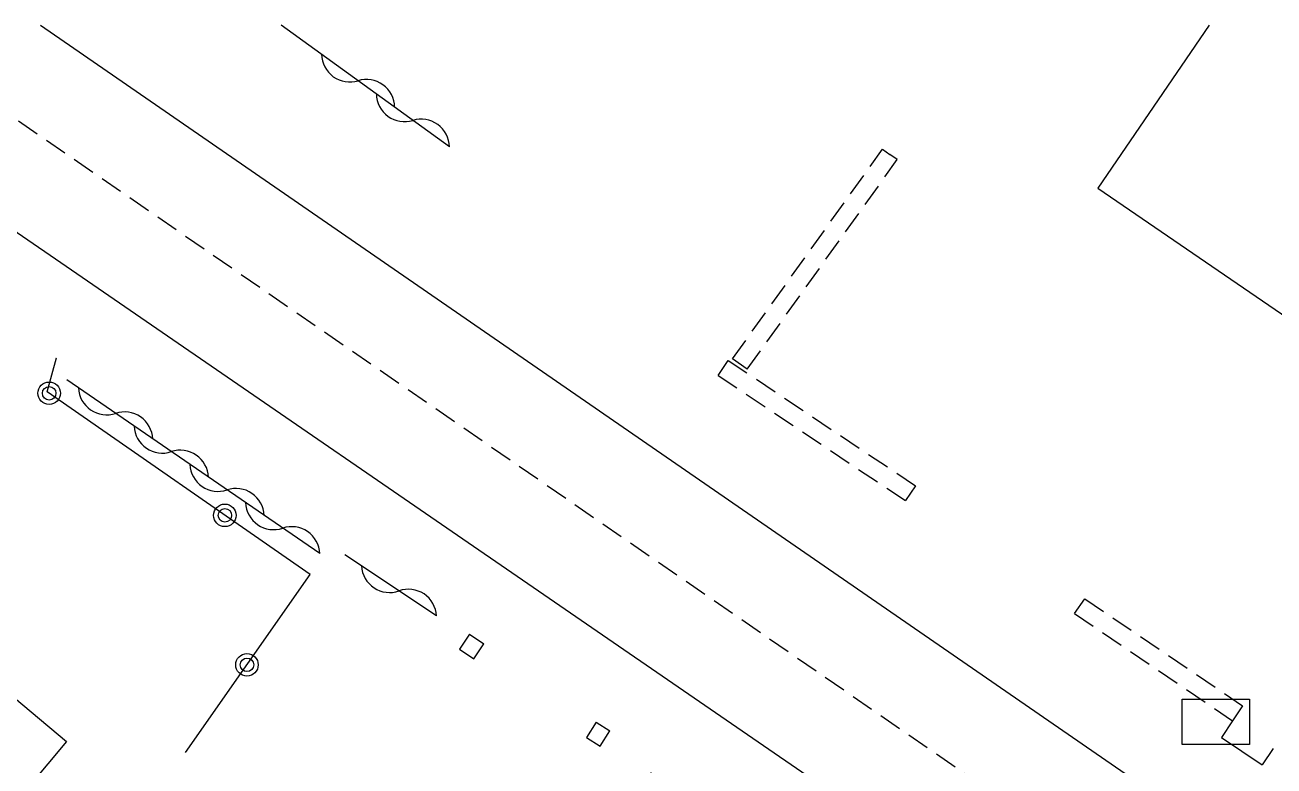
# Model space of a CAD drawing. Header units: millimetres. Extents: x 119599 to 140000, y 124063 to 129001.
# Drawn here: x 139909.65 to 139937.38, y 128983.56 to 129000 of the extents above; entities that cross this region are included whole.
import ezdxf

# ---------------------------------------------------------------- set-up
doc = ezdxf.new("R2010")
doc.units = ezdxf.units.MM
doc.linetypes.add('DASHED', pattern=[0.75, 0.5, -0.25])
doc.layers.get('0').update_dxf_attribs({"linetype": 'CONTINUOUS'})
for name, color, linetype in [('W0001', 6, 'DASHED'), ('W0008', 7, 'CONTINUOUS'), ('W0100', 7, 'CONTINUOUS'), ('W0105', 7, 'CONTINUOUS'), ('W0112', 1, 'DASHED'), ('W0310', 3, 'CONTINUOUS'), ('W0322', 7, 'CONTINUOUS'), ('W1471', 7, 'CONTINUOUS')]:
    doc.layers.add(name, color=color, linetype=linetype)

# ---------------------------------------------------------------- blocks, each defined once
blk = doc.blocks.new('T1471')
at = {"color": 0, "linetype": 'Continuous', "flags": 128}
blk.add_lwpolyline([(-0.75, -0.5), (-0.75, 0.5), (0.75, 0.5), (0.75, -0.5), (-0.75, -0.5)], dxfattribs=at)
blk = doc.blocks.new('t322o')
at = {"color": 0, "linetype": 'Continuous'}
for radius in [0.25, 0.15]:
    blk.add_circle((0, 0), radius, dxfattribs=at)
blk = doc.blocks.new('t310o')
at = {"color": 0, "linetype": 'Continuous'}
for centre, start, end in [((-0.5, 0.375), 216.8699, 323.1304), ((0.5, -0.375), 36.8699, 143.1303)]:
    blk.add_arc(centre, 0.625, start, end, dxfattribs=at)

msp = doc.modelspace()

# ---------------------------------------------------------------- linework, layer by layer
at = {"layer": 'W0001'}
msp.add_lwpolyline([(139906.423, 129000), (139934.4, 128980.723), (139962.71, 128961.292), (139981.03, 128948.72), (139998.172, 128936.93), (140000, 128935.643)], dxfattribs=at)
at = {"layer": 'W0008'}
for points in [[(139909.996, 129000), (139943.628, 128976.816), (139944.005, 128976.542), (139975.531, 128954.949), (139986.407, 128947.436), (139986.772, 128947.176), (139997.746, 128939.683), (140000, 128938.084)], [(140000, 128933.213), (139997.729, 128934.801), (139984.379, 128943.976), (139984.031, 128944.238), (139941.731, 128973.236), (139941.317, 128973.522), (139908.408, 128996.121)]]:
    msp.add_lwpolyline(points, dxfattribs=at)
at = {"layer": 'W0100'}
for points in [[(139935.941, 129000), (139933.469, 128996.382), (139940.926, 128991.286)], [(139902.4, 128990.962), (139910.577, 128984.106), (139907.365, 128980.274)]]:
    msp.add_lwpolyline(points, dxfattribs=at)
at = {"layer": 'W0105'}
for p, q in [((139936.461, 128984.564), (139936.215, 128984.196)), ((139936.215, 128984.196), (139937.122, 128983.589)), ((139937.366, 128983.953), (139937.122, 128983.589))]:
    msp.add_line(p, q, dxfattribs=at)
at = {"layer": 'W0112'}
for points in [[(139925.689, 128992.363), (139925.364, 128992.596), (139928.694, 128997.246), (139928.856, 128997.129), (139928.856, 128997.129), (139928.856, 128997.129), (139928.856, 128997.129), (139928.856, 128997.129), (139928.856, 128997.129), (139928.856, 128997.129), (139928.856, 128997.129), (139928.856, 128997.129), (139928.856, 128997.129), (139928.856, 128997.129), (139928.856, 128997.129), (139928.856, 128997.129), (139928.856, 128997.129), (139928.856, 128997.129), (139928.856, 128997.129), (139928.856, 128997.129), (139928.856, 128997.129), (139928.856, 128997.129), (139928.856, 128997.129), (139928.856, 128997.129), (139928.856, 128997.129), (139928.856, 128997.129), (139928.856, 128997.129), (139928.856, 128997.129), (139928.856, 128997.129), (139928.856, 128997.129), (139928.856, 128997.129), (139928.856, 128997.129), (139928.856, 128997.129), (139928.856, 128997.129), (139928.856, 128997.129), (139928.856, 128997.129), (139928.856, 128997.129), (139928.856, 128997.129), (139928.856, 128997.129), (139928.856, 128997.129), (139928.856, 128997.129), (139928.856, 128997.129), (139928.856, 128997.129), (139928.856, 128997.129), (139928.856, 128997.129), (139928.856, 128997.129), (139928.856, 128997.129), (139928.856, 128997.129), (139928.856, 128997.129), (139928.856, 128997.129), (139928.856, 128997.129), (139928.856, 128997.129), (139928.856, 128997.129), (139928.856, 128997.129), (139928.856, 128997.129), (139928.856, 128997.129), (139928.856, 128997.129), (139928.856, 128997.129), (139928.856, 128997.129), (139928.856, 128997.129), (139928.856, 128997.129), (139928.856, 128997.129), (139928.856, 128997.129), (139928.856, 128997.129), (139928.856, 128997.129), (139928.856, 128997.129), (139928.856, 128997.129), (139928.856, 128997.129), (139928.856, 128997.129), (139928.856, 128997.129), (139928.856, 128997.129), (139928.856, 128997.129), (139928.856, 128997.129), (139928.856, 128997.129), (139928.856, 128997.129), (139928.856, 128997.129), (139928.856, 128997.129), (139928.856, 128997.129), (139928.856, 128997.129), (139928.856, 128997.129), (139928.856, 128997.129), (139928.856, 128997.129), (139928.856, 128997.129), (139928.856, 128997.129), (139928.856, 128997.129), (139928.856, 128997.129), (139928.856, 128997.129), (139928.856, 128997.129), (139928.856, 128997.129), (139928.856, 128997.129), (139928.856, 128997.129), (139928.856, 128997.129), (139928.856, 128997.129), (139928.856, 128997.129), (139928.856, 128997.129), (139928.856, 128997.129), (139928.856, 128997.129), (139928.856, 128997.129), (139928.856, 128997.129), (139928.856, 128997.129), (139928.856, 128997.129), (139928.856, 128997.129), (139928.856, 128997.129), (139928.856, 128997.129), (139928.856, 128997.129), (139928.856, 128997.129), (139928.856, 128997.129), (139928.856, 128997.129), (139928.856, 128997.129), (139928.856, 128997.129), (139928.856, 128997.129), (139928.856, 128997.129), (139928.856, 128997.129), (139928.856, 128997.129), (139928.856, 128997.129), (139928.856, 128997.129), (139928.856, 128997.129), (139928.856, 128997.129), (139928.856, 128997.129), (139928.856, 128997.129)], [(139925.689, 128992.363), (139929.019, 128997.013), (139928.856, 128997.129), (139928.856, 128997.129), (139928.856, 128997.129), (139928.856, 128997.129), (139928.856, 128997.129), (139928.856, 128997.129), (139928.856, 128997.129), (139928.856, 128997.129), (139928.856, 128997.129), (139928.856, 128997.129), (139928.856, 128997.129), (139928.856, 128997.129), (139928.856, 128997.129), (139928.856, 128997.129), (139928.856, 128997.129), (139928.856, 128997.129), (139928.856, 128997.129), (139928.856, 128997.129), (139928.856, 128997.129), (139928.856, 128997.129), (139928.856, 128997.129), (139928.856, 128997.129), (139928.856, 128997.129), (139928.856, 128997.129), (139928.856, 128997.129), (139928.856, 128997.129), (139928.856, 128997.129), (139928.856, 128997.129), (139928.856, 128997.129), (139928.856, 128997.129), (139928.856, 128997.129), (139928.856, 128997.129), (139928.856, 128997.129), (139928.856, 128997.129), (139928.856, 128997.129), (139928.856, 128997.129), (139928.856, 128997.129), (139928.856, 128997.129), (139928.856, 128997.129), (139928.856, 128997.129), (139928.856, 128997.129), (139928.856, 128997.129), (139928.856, 128997.129), (139928.856, 128997.129), (139928.856, 128997.129), (139928.856, 128997.129), (139928.856, 128997.129), (139928.856, 128997.129), (139928.856, 128997.129), (139928.856, 128997.129), (139928.856, 128997.129), (139928.856, 128997.129), (139928.856, 128997.129), (139928.856, 128997.129), (139928.856, 128997.129), (139928.856, 128997.129), (139928.856, 128997.129), (139928.856, 128997.129), (139928.856, 128997.129), (139928.856, 128997.129), (139928.856, 128997.129), (139928.856, 128997.129), (139928.856, 128997.129), (139928.856, 128997.129), (139928.856, 128997.129), (139928.856, 128997.129), (139928.856, 128997.129), (139928.856, 128997.129), (139928.856, 128997.129), (139928.856, 128997.129), (139928.856, 128997.129), (139928.856, 128997.129), (139928.856, 128997.129), (139928.856, 128997.129), (139928.856, 128997.129), (139928.856, 128997.129), (139928.856, 128997.129), (139928.856, 128997.129), (139928.856, 128997.129), (139928.856, 128997.129), (139928.856, 128997.129), (139928.856, 128997.129), (139928.856, 128997.129), (139928.856, 128997.129), (139928.856, 128997.129), (139928.856, 128997.129), (139928.856, 128997.129), (139928.856, 128997.129), (139928.856, 128997.129), (139928.856, 128997.129), (139928.856, 128997.129), (139928.856, 128997.129), (139928.856, 128997.129), (139928.856, 128997.129), (139928.856, 128997.129), (139928.856, 128997.129), (139928.856, 128997.129), (139928.856, 128997.129), (139928.856, 128997.129), (139928.856, 128997.129), (139928.856, 128997.129), (139928.856, 128997.129), (139928.856, 128997.129), (139928.856, 128997.129), (139928.856, 128997.129), (139928.856, 128997.129), (139928.856, 128997.129), (139928.856, 128997.129), (139928.856, 128997.129), (139928.856, 128997.129), (139928.856, 128997.129), (139928.856, 128997.129), (139928.856, 128997.129), (139928.856, 128997.129), (139928.856, 128997.129), (139928.856, 128997.129), (139928.856, 128997.129), (139928.856, 128997.129)], [(139925.044, 128992.226), (139925.267, 128992.559), (139929.421, 128989.78), (139929.199, 128989.448), (139929.199, 128989.448), (139929.199, 128989.448), (139929.199, 128989.448), (139929.199, 128989.448), (139929.199, 128989.448), (139929.199, 128989.448), (139929.199, 128989.448), (139929.199, 128989.448), (139929.199, 128989.448), (139929.199, 128989.448), (139929.199, 128989.448), (139929.199, 128989.448), (139929.199, 128989.448), (139929.199, 128989.448), (139929.199, 128989.448), (139929.199, 128989.448), (139929.199, 128989.448), (139929.199, 128989.448), (139929.199, 128989.448), (139929.199, 128989.448), (139929.199, 128989.448), (139929.199, 128989.448), (139929.199, 128989.448), (139929.199, 128989.448), (139929.199, 128989.448), (139929.199, 128989.448), (139929.199, 128989.448), (139929.199, 128989.448), (139929.199, 128989.448), (139929.199, 128989.448), (139929.199, 128989.448), (139929.199, 128989.448), (139929.199, 128989.448), (139929.199, 128989.448), (139929.199, 128989.448), (139929.199, 128989.448), (139929.199, 128989.448), (139929.199, 128989.448), (139929.199, 128989.448), (139929.199, 128989.448), (139929.199, 128989.448), (139929.199, 128989.448), (139929.199, 128989.448), (139929.199, 128989.448), (139929.199, 128989.448), (139929.199, 128989.448), (139929.199, 128989.448), (139929.199, 128989.448), (139929.199, 128989.448), (139929.199, 128989.448), (139929.199, 128989.448), (139929.199, 128989.448), (139929.199, 128989.448), (139929.199, 128989.448), (139929.199, 128989.448), (139929.199, 128989.448), (139929.199, 128989.448), (139929.199, 128989.448), (139929.199, 128989.448), (139929.199, 128989.448), (139929.199, 128989.448), (139929.199, 128989.448), (139929.199, 128989.448), (139929.199, 128989.448), (139929.199, 128989.448), (139929.199, 128989.448), (139929.199, 128989.448), (139929.199, 128989.448), (139929.199, 128989.448), (139929.199, 128989.448), (139929.199, 128989.448), (139929.199, 128989.448), (139929.199, 128989.448), (139929.199, 128989.448), (139929.199, 128989.448), (139929.199, 128989.448), (139929.199, 128989.448), (139929.199, 128989.448), (139929.199, 128989.448), (139929.199, 128989.448), (139929.199, 128989.448), (139929.199, 128989.448), (139929.199, 128989.448), (139929.199, 128989.448), (139929.199, 128989.448), (139929.199, 128989.448), (139929.199, 128989.448), (139929.199, 128989.448), (139929.199, 128989.448), (139929.199, 128989.448), (139929.199, 128989.448), (139929.199, 128989.448), (139929.199, 128989.448), (139929.199, 128989.448), (139929.199, 128989.448), (139929.199, 128989.448), (139929.199, 128989.448), (139929.199, 128989.448), (139929.199, 128989.448), (139929.199, 128989.448), (139929.199, 128989.448), (139929.199, 128989.448), (139929.199, 128989.448), (139929.199, 128989.448), (139929.199, 128989.448), (139929.199, 128989.448), (139929.199, 128989.448), (139929.199, 128989.448), (139929.199, 128989.448), (139929.199, 128989.448), (139929.199, 128989.448), (139929.199, 128989.448), (139929.199, 128989.448), (139929.199, 128989.448), (139929.199, 128989.448), (139929.199, 128989.448)], [(139925.044, 128992.226), (139929.199, 128989.448), (139929.199, 128989.448), (139929.199, 128989.448), (139929.199, 128989.448), (139929.199, 128989.448), (139929.199, 128989.448), (139929.199, 128989.448), (139929.199, 128989.448), (139929.199, 128989.448), (139929.199, 128989.448), (139929.199, 128989.448), (139929.199, 128989.448), (139929.199, 128989.448), (139929.199, 128989.448), (139929.199, 128989.448), (139929.199, 128989.448), (139929.199, 128989.448), (139929.199, 128989.448), (139929.199, 128989.448), (139929.199, 128989.448), (139929.199, 128989.448), (139929.199, 128989.448), (139929.199, 128989.448), (139929.199, 128989.448), (139929.199, 128989.448), (139929.199, 128989.448), (139929.199, 128989.448), (139929.199, 128989.448), (139929.199, 128989.448), (139929.199, 128989.448), (139929.199, 128989.448), (139929.199, 128989.448), (139929.199, 128989.448), (139929.199, 128989.448), (139929.199, 128989.448), (139929.199, 128989.448), (139929.199, 128989.448), (139929.199, 128989.448), (139929.199, 128989.448), (139929.199, 128989.448), (139929.199, 128989.448), (139929.199, 128989.448), (139929.199, 128989.448), (139929.199, 128989.448), (139929.199, 128989.448), (139929.199, 128989.448), (139929.199, 128989.448), (139929.199, 128989.448), (139929.199, 128989.448), (139929.199, 128989.448), (139929.199, 128989.448), (139929.199, 128989.448), (139929.199, 128989.448), (139929.199, 128989.448), (139929.199, 128989.448), (139929.199, 128989.448), (139929.199, 128989.448), (139929.199, 128989.448), (139929.199, 128989.448), (139929.199, 128989.448), (139929.199, 128989.448), (139929.199, 128989.448), (139929.199, 128989.448), (139929.199, 128989.448), (139929.199, 128989.448), (139929.199, 128989.448), (139929.199, 128989.448), (139929.199, 128989.448), (139929.199, 128989.448), (139929.199, 128989.448), (139929.199, 128989.448), (139929.199, 128989.448), (139929.199, 128989.448), (139929.199, 128989.448), (139929.199, 128989.448), (139929.199, 128989.448), (139929.199, 128989.448), (139929.199, 128989.448), (139929.199, 128989.448), (139929.199, 128989.448), (139929.199, 128989.448), (139929.199, 128989.448), (139929.199, 128989.448), (139929.199, 128989.448), (139929.199, 128989.448), (139929.199, 128989.448), (139929.199, 128989.448), (139929.199, 128989.448), (139929.199, 128989.448), (139929.199, 128989.448), (139929.199, 128989.448), (139929.199, 128989.448), (139929.199, 128989.448), (139929.199, 128989.448), (139929.199, 128989.448), (139929.199, 128989.448), (139929.199, 128989.448), (139929.199, 128989.448), (139929.199, 128989.448), (139929.199, 128989.448), (139929.199, 128989.448), (139929.199, 128989.448), (139929.199, 128989.448), (139929.199, 128989.448), (139929.199, 128989.448), (139929.199, 128989.448), (139929.199, 128989.448), (139929.199, 128989.448), (139929.199, 128989.448), (139929.199, 128989.448), (139929.199, 128989.448), (139929.199, 128989.448), (139929.199, 128989.448), (139929.199, 128989.448), (139929.199, 128989.448), (139929.199, 128989.448), (139929.199, 128989.448), (139929.199, 128989.448), (139929.199, 128989.448)], [(139932.957, 128986.942), (139933.181, 128987.273), (139936.683, 128984.897), (139936.459, 128984.566), (139936.459, 128984.566), (139936.459, 128984.566), (139936.459, 128984.566), (139936.459, 128984.566), (139936.459, 128984.566), (139936.459, 128984.566), (139936.459, 128984.566), (139936.459, 128984.566), (139936.459, 128984.566), (139936.459, 128984.566), (139936.459, 128984.566), (139936.459, 128984.566), (139936.459, 128984.566), (139936.459, 128984.566), (139936.459, 128984.566), (139936.459, 128984.566), (139936.459, 128984.566), (139936.459, 128984.566), (139936.459, 128984.566), (139936.459, 128984.566), (139936.459, 128984.566), (139936.459, 128984.566), (139936.459, 128984.566), (139936.459, 128984.566), (139936.459, 128984.566), (139936.459, 128984.566), (139936.459, 128984.566), (139936.459, 128984.566), (139936.459, 128984.566), (139936.459, 128984.566), (139936.459, 128984.566), (139936.459, 128984.566), (139936.459, 128984.566), (139936.459, 128984.566), (139936.459, 128984.566), (139936.459, 128984.566), (139936.459, 128984.566), (139936.459, 128984.566), (139936.459, 128984.566), (139936.459, 128984.566), (139936.459, 128984.566), (139936.459, 128984.566), (139936.459, 128984.566), (139936.459, 128984.566), (139936.459, 128984.566), (139936.459, 128984.566), (139936.459, 128984.566), (139936.459, 128984.566), (139936.459, 128984.566), (139936.459, 128984.566), (139936.459, 128984.566), (139936.459, 128984.566), (139936.459, 128984.566), (139936.459, 128984.566), (139936.459, 128984.566), (139936.459, 128984.566), (139936.459, 128984.566), (139936.459, 128984.566), (139936.459, 128984.566), (139936.459, 128984.566), (139936.459, 128984.566), (139936.459, 128984.566), (139936.459, 128984.566), (139936.459, 128984.566), (139936.459, 128984.566), (139936.459, 128984.566), (139936.459, 128984.566), (139936.459, 128984.566), (139936.459, 128984.566), (139936.459, 128984.566), (139936.459, 128984.566), (139936.459, 128984.566), (139936.459, 128984.566), (139936.459, 128984.566), (139936.459, 128984.566), (139936.459, 128984.566), (139936.459, 128984.566), (139936.459, 128984.566), (139936.459, 128984.566), (139936.459, 128984.566), (139936.459, 128984.566), (139936.459, 128984.566), (139936.459, 128984.566), (139936.459, 128984.566), (139936.459, 128984.566), (139936.459, 128984.566), (139936.459, 128984.566), (139936.459, 128984.566), (139936.459, 128984.566), (139936.459, 128984.566), (139936.459, 128984.566), (139936.459, 128984.566), (139936.459, 128984.566), (139936.459, 128984.566), (139936.459, 128984.566), (139936.459, 128984.566), (139936.459, 128984.566), (139936.459, 128984.566), (139936.459, 128984.566), (139936.459, 128984.566), (139936.459, 128984.566), (139936.459, 128984.566), (139936.459, 128984.566), (139936.459, 128984.566), (139936.459, 128984.566), (139936.459, 128984.566), (139936.459, 128984.566), (139936.459, 128984.566), (139936.459, 128984.566), (139936.459, 128984.566), (139936.459, 128984.566), (139936.459, 128984.566), (139936.459, 128984.566), (139936.459, 128984.566), (139936.459, 128984.566), (139936.459, 128984.566)], [(139932.957, 128986.942), (139936.459, 128984.566), (139936.459, 128984.566), (139936.459, 128984.566), (139936.459, 128984.566), (139936.459, 128984.566), (139936.459, 128984.566), (139936.459, 128984.566), (139936.459, 128984.566), (139936.459, 128984.566), (139936.459, 128984.566), (139936.459, 128984.566), (139936.459, 128984.566), (139936.459, 128984.566), (139936.459, 128984.566), (139936.459, 128984.566), (139936.459, 128984.566), (139936.459, 128984.566), (139936.459, 128984.566), (139936.459, 128984.566), (139936.459, 128984.566), (139936.459, 128984.566), (139936.459, 128984.566), (139936.459, 128984.566), (139936.459, 128984.566), (139936.459, 128984.566), (139936.459, 128984.566), (139936.459, 128984.566), (139936.459, 128984.566), (139936.459, 128984.566), (139936.459, 128984.566), (139936.459, 128984.566), (139936.459, 128984.566), (139936.459, 128984.566), (139936.459, 128984.566), (139936.459, 128984.566), (139936.459, 128984.566), (139936.459, 128984.566), (139936.459, 128984.566), (139936.459, 128984.566), (139936.459, 128984.566), (139936.459, 128984.566), (139936.459, 128984.566), (139936.459, 128984.566), (139936.459, 128984.566), (139936.459, 128984.566), (139936.459, 128984.566), (139936.459, 128984.566), (139936.459, 128984.566), (139936.459, 128984.566), (139936.459, 128984.566), (139936.459, 128984.566), (139936.459, 128984.566), (139936.459, 128984.566), (139936.459, 128984.566), (139936.459, 128984.566), (139936.459, 128984.566), (139936.459, 128984.566), (139936.459, 128984.566), (139936.459, 128984.566), (139936.459, 128984.566), (139936.459, 128984.566), (139936.459, 128984.566), (139936.459, 128984.566), (139936.459, 128984.566), (139936.459, 128984.566), (139936.459, 128984.566), (139936.459, 128984.566), (139936.459, 128984.566), (139936.459, 128984.566), (139936.459, 128984.566), (139936.459, 128984.566), (139936.459, 128984.566), (139936.459, 128984.566), (139936.459, 128984.566), (139936.459, 128984.566), (139936.459, 128984.566), (139936.459, 128984.566), (139936.459, 128984.566), (139936.459, 128984.566), (139936.459, 128984.566), (139936.459, 128984.566), (139936.459, 128984.566), (139936.459, 128984.566), (139936.459, 128984.566), (139936.459, 128984.566), (139936.459, 128984.566), (139936.459, 128984.566), (139936.459, 128984.566), (139936.459, 128984.566), (139936.459, 128984.566), (139936.459, 128984.566), (139936.459, 128984.566), (139936.459, 128984.566), (139936.459, 128984.566), (139936.459, 128984.566), (139936.459, 128984.566), (139936.459, 128984.566), (139936.459, 128984.566), (139936.459, 128984.566), (139936.459, 128984.566), (139936.459, 128984.566), (139936.459, 128984.566), (139936.459, 128984.566), (139936.459, 128984.566), (139936.459, 128984.566), (139936.459, 128984.566), (139936.459, 128984.566), (139936.459, 128984.566), (139936.459, 128984.566), (139936.459, 128984.566), (139936.459, 128984.566), (139936.459, 128984.566), (139936.459, 128984.566), (139936.459, 128984.566), (139936.459, 128984.566), (139936.459, 128984.566), (139936.459, 128984.566), (139936.459, 128984.566), (139936.459, 128984.566)], [(139919.52, 128986.484), (139919.3, 128986.15), (139919.618, 128985.94), (139919.839, 128986.274), (139919.839, 128986.274), (139919.839, 128986.274), (139919.839, 128986.274), (139919.839, 128986.274), (139919.839, 128986.274), (139919.839, 128986.274), (139919.839, 128986.274), (139919.839, 128986.274), (139919.839, 128986.274), (139919.839, 128986.274), (139919.839, 128986.274), (139919.839, 128986.274), (139919.839, 128986.274), (139919.839, 128986.274), (139919.839, 128986.274), (139919.839, 128986.274), (139919.839, 128986.274), (139919.839, 128986.274), (139919.839, 128986.274), (139919.839, 128986.274), (139919.839, 128986.274), (139919.839, 128986.274), (139919.839, 128986.274), (139919.839, 128986.274), (139919.839, 128986.274), (139919.839, 128986.274), (139919.839, 128986.274), (139919.839, 128986.274), (139919.839, 128986.274), (139919.839, 128986.274), (139919.839, 128986.274), (139919.839, 128986.274), (139919.839, 128986.274), (139919.839, 128986.274), (139919.839, 128986.274), (139919.839, 128986.274), (139919.839, 128986.274), (139919.839, 128986.274), (139919.839, 128986.274), (139919.839, 128986.274), (139919.839, 128986.274), (139919.839, 128986.274), (139919.839, 128986.274), (139919.839, 128986.274), (139919.839, 128986.274), (139919.839, 128986.274), (139919.839, 128986.274), (139919.839, 128986.274), (139919.839, 128986.274), (139919.839, 128986.274), (139919.839, 128986.274), (139919.839, 128986.274), (139919.839, 128986.274), (139919.839, 128986.274), (139919.839, 128986.274), (139919.839, 128986.274), (139919.839, 128986.274), (139919.839, 128986.274), (139919.839, 128986.274), (139919.839, 128986.274), (139919.839, 128986.274), (139919.839, 128986.274), (139919.839, 128986.274), (139919.839, 128986.274), (139919.839, 128986.274), (139919.839, 128986.274), (139919.839, 128986.274), (139919.839, 128986.274), (139919.839, 128986.274), (139919.839, 128986.274), (139919.839, 128986.274), (139919.839, 128986.274), (139919.839, 128986.274), (139919.839, 128986.274), (139919.839, 128986.274), (139919.839, 128986.274), (139919.839, 128986.274), (139919.839, 128986.274), (139919.839, 128986.274), (139919.839, 128986.274), (139919.839, 128986.274), (139919.839, 128986.274), (139919.839, 128986.274), (139919.839, 128986.274), (139919.839, 128986.274), (139919.839, 128986.274), (139919.839, 128986.274), (139919.839, 128986.274), (139919.839, 128986.274), (139919.839, 128986.274), (139919.839, 128986.274), (139919.839, 128986.274), (139919.839, 128986.274), (139919.839, 128986.274), (139919.839, 128986.274), (139919.839, 128986.274), (139919.839, 128986.274), (139919.839, 128986.274), (139919.839, 128986.274), (139919.839, 128986.274), (139919.839, 128986.274), (139919.839, 128986.274), (139919.839, 128986.274), (139919.839, 128986.274), (139919.839, 128986.274), (139919.839, 128986.274), (139919.839, 128986.274), (139919.839, 128986.274), (139919.839, 128986.274), (139919.839, 128986.274), (139919.839, 128986.274), (139919.839, 128986.274), (139919.839, 128986.274), (139919.839, 128986.274), (139919.839, 128986.274), (139919.839, 128986.274)], [(139919.52, 128986.484), (139919.839, 128986.274), (139919.839, 128986.274), (139919.839, 128986.274), (139919.839, 128986.274), (139919.839, 128986.274), (139919.839, 128986.274), (139919.839, 128986.274), (139919.839, 128986.274), (139919.839, 128986.274), (139919.839, 128986.274), (139919.839, 128986.274), (139919.839, 128986.274), (139919.839, 128986.274), (139919.839, 128986.274), (139919.839, 128986.274), (139919.839, 128986.274), (139919.839, 128986.274), (139919.839, 128986.274), (139919.839, 128986.274), (139919.839, 128986.274), (139919.839, 128986.274), (139919.839, 128986.274), (139919.839, 128986.274), (139919.839, 128986.274), (139919.839, 128986.274), (139919.839, 128986.274), (139919.839, 128986.274), (139919.839, 128986.274), (139919.839, 128986.274), (139919.839, 128986.274), (139919.839, 128986.274), (139919.839, 128986.274), (139919.839, 128986.274), (139919.839, 128986.274), (139919.839, 128986.274), (139919.839, 128986.274), (139919.839, 128986.274), (139919.839, 128986.274), (139919.839, 128986.274), (139919.839, 128986.274), (139919.839, 128986.274), (139919.839, 128986.274), (139919.839, 128986.274), (139919.839, 128986.274), (139919.839, 128986.274), (139919.839, 128986.274), (139919.839, 128986.274), (139919.839, 128986.274), (139919.839, 128986.274), (139919.839, 128986.274), (139919.839, 128986.274), (139919.839, 128986.274), (139919.839, 128986.274), (139919.839, 128986.274), (139919.839, 128986.274), (139919.839, 128986.274), (139919.839, 128986.274), (139919.839, 128986.274), (139919.839, 128986.274), (139919.839, 128986.274), (139919.839, 128986.274), (139919.839, 128986.274), (139919.839, 128986.274), (139919.839, 128986.274), (139919.839, 128986.274), (139919.839, 128986.274), (139919.839, 128986.274), (139919.839, 128986.274), (139919.839, 128986.274), (139919.839, 128986.274), (139919.839, 128986.274), (139919.839, 128986.274), (139919.839, 128986.274), (139919.839, 128986.274), (139919.839, 128986.274), (139919.839, 128986.274), (139919.839, 128986.274), (139919.839, 128986.274), (139919.839, 128986.274), (139919.839, 128986.274), (139919.839, 128986.274), (139919.839, 128986.274), (139919.839, 128986.274), (139919.839, 128986.274), (139919.839, 128986.274), (139919.839, 128986.274), (139919.839, 128986.274), (139919.839, 128986.274), (139919.839, 128986.274), (139919.839, 128986.274), (139919.839, 128986.274), (139919.839, 128986.274), (139919.839, 128986.274), (139919.839, 128986.274), (139919.839, 128986.274), (139919.839, 128986.274), (139919.839, 128986.274), (139919.839, 128986.274), (139919.839, 128986.274), (139919.839, 128986.274), (139919.839, 128986.274), (139919.839, 128986.274), (139919.839, 128986.274), (139919.839, 128986.274), (139919.839, 128986.274), (139919.839, 128986.274), (139919.839, 128986.274), (139919.839, 128986.274), (139919.839, 128986.274), (139919.839, 128986.274), (139919.839, 128986.274), (139919.839, 128986.274), (139919.839, 128986.274), (139919.839, 128986.274), (139919.839, 128986.274), (139919.839, 128986.274), (139919.839, 128986.274), (139919.839, 128986.274), (139919.839, 128986.274)], [(139922.333, 128984.532), (139922.118, 128984.195), (139922.421, 128984.001), (139922.637, 128984.338), (139922.637, 128984.338), (139922.637, 128984.338), (139922.637, 128984.338), (139922.637, 128984.338), (139922.637, 128984.338), (139922.637, 128984.338), (139922.637, 128984.338), (139922.637, 128984.338), (139922.637, 128984.338), (139922.637, 128984.338), (139922.637, 128984.338), (139922.637, 128984.338), (139922.637, 128984.338), (139922.637, 128984.338), (139922.637, 128984.338), (139922.637, 128984.338), (139922.637, 128984.338), (139922.637, 128984.338), (139922.637, 128984.338), (139922.637, 128984.338), (139922.637, 128984.338), (139922.637, 128984.338), (139922.637, 128984.338), (139922.637, 128984.338), (139922.637, 128984.338), (139922.637, 128984.338), (139922.637, 128984.338), (139922.637, 128984.338), (139922.637, 128984.338), (139922.637, 128984.338), (139922.637, 128984.338), (139922.637, 128984.338), (139922.637, 128984.338), (139922.637, 128984.338), (139922.637, 128984.338), (139922.637, 128984.338), (139922.637, 128984.338), (139922.637, 128984.338), (139922.637, 128984.338), (139922.637, 128984.338), (139922.637, 128984.338), (139922.637, 128984.338), (139922.637, 128984.338), (139922.637, 128984.338), (139922.637, 128984.338), (139922.637, 128984.338), (139922.637, 128984.338), (139922.637, 128984.338), (139922.637, 128984.338), (139922.637, 128984.338), (139922.637, 128984.338), (139922.637, 128984.338), (139922.637, 128984.338), (139922.637, 128984.338), (139922.637, 128984.338), (139922.637, 128984.338), (139922.637, 128984.338), (139922.637, 128984.338), (139922.637, 128984.338), (139922.637, 128984.338), (139922.637, 128984.338), (139922.637, 128984.338), (139922.637, 128984.338), (139922.637, 128984.338), (139922.637, 128984.338), (139922.637, 128984.338), (139922.637, 128984.338), (139922.637, 128984.338), (139922.637, 128984.338), (139922.637, 128984.338), (139922.637, 128984.338), (139922.637, 128984.338), (139922.637, 128984.338), (139922.637, 128984.338), (139922.637, 128984.338), (139922.637, 128984.338), (139922.637, 128984.338), (139922.637, 128984.338), (139922.637, 128984.338), (139922.637, 128984.338), (139922.637, 128984.338), (139922.637, 128984.338), (139922.637, 128984.338), (139922.637, 128984.338), (139922.637, 128984.338), (139922.637, 128984.338), (139922.637, 128984.338), (139922.637, 128984.338), (139922.637, 128984.338), (139922.637, 128984.338), (139922.637, 128984.338), (139922.637, 128984.338), (139922.637, 128984.338), (139922.637, 128984.338), (139922.637, 128984.338), (139922.637, 128984.338), (139922.637, 128984.338), (139922.637, 128984.338), (139922.637, 128984.338), (139922.637, 128984.338), (139922.637, 128984.338), (139922.637, 128984.338), (139922.637, 128984.338), (139922.637, 128984.338), (139922.637, 128984.338), (139922.637, 128984.338), (139922.637, 128984.338), (139922.637, 128984.338), (139922.637, 128984.338), (139922.637, 128984.338), (139922.637, 128984.338), (139922.637, 128984.338), (139922.637, 128984.338), (139922.637, 128984.338), (139922.637, 128984.338), (139922.637, 128984.338)], [(139922.333, 128984.532), (139922.637, 128984.338), (139922.637, 128984.338), (139922.637, 128984.338), (139922.637, 128984.338), (139922.637, 128984.338), (139922.637, 128984.338), (139922.637, 128984.338), (139922.637, 128984.338), (139922.637, 128984.338), (139922.637, 128984.338), (139922.637, 128984.338), (139922.637, 128984.338), (139922.637, 128984.338), (139922.637, 128984.338), (139922.637, 128984.338), (139922.637, 128984.338), (139922.637, 128984.338), (139922.637, 128984.338), (139922.637, 128984.338), (139922.637, 128984.338), (139922.637, 128984.338), (139922.637, 128984.338), (139922.637, 128984.338), (139922.637, 128984.338), (139922.637, 128984.338), (139922.637, 128984.338), (139922.637, 128984.338), (139922.637, 128984.338), (139922.637, 128984.338), (139922.637, 128984.338), (139922.637, 128984.338), (139922.637, 128984.338), (139922.637, 128984.338), (139922.637, 128984.338), (139922.637, 128984.338), (139922.637, 128984.338), (139922.637, 128984.338), (139922.637, 128984.338), (139922.637, 128984.338), (139922.637, 128984.338), (139922.637, 128984.338), (139922.637, 128984.338), (139922.637, 128984.338), (139922.637, 128984.338), (139922.637, 128984.338), (139922.637, 128984.338), (139922.637, 128984.338), (139922.637, 128984.338), (139922.637, 128984.338), (139922.637, 128984.338), (139922.637, 128984.338), (139922.637, 128984.338), (139922.637, 128984.338), (139922.637, 128984.338), (139922.637, 128984.338), (139922.637, 128984.338), (139922.637, 128984.338), (139922.637, 128984.338), (139922.637, 128984.338), (139922.637, 128984.338), (139922.637, 128984.338), (139922.637, 128984.338), (139922.637, 128984.338), (139922.637, 128984.338), (139922.637, 128984.338), (139922.637, 128984.338), (139922.637, 128984.338), (139922.637, 128984.338), (139922.637, 128984.338), (139922.637, 128984.338), (139922.637, 128984.338), (139922.637, 128984.338), (139922.637, 128984.338), (139922.637, 128984.338), (139922.637, 128984.338), (139922.637, 128984.338), (139922.637, 128984.338), (139922.637, 128984.338), (139922.637, 128984.338), (139922.637, 128984.338), (139922.637, 128984.338), (139922.637, 128984.338), (139922.637, 128984.338), (139922.637, 128984.338), (139922.637, 128984.338), (139922.637, 128984.338), (139922.637, 128984.338), (139922.637, 128984.338), (139922.637, 128984.338), (139922.637, 128984.338), (139922.637, 128984.338), (139922.637, 128984.338), (139922.637, 128984.338), (139922.637, 128984.338), (139922.637, 128984.338), (139922.637, 128984.338), (139922.637, 128984.338), (139922.637, 128984.338), (139922.637, 128984.338), (139922.637, 128984.338), (139922.637, 128984.338), (139922.637, 128984.338), (139922.637, 128984.338), (139922.637, 128984.338), (139922.637, 128984.338), (139922.637, 128984.338), (139922.637, 128984.338), (139922.637, 128984.338), (139922.637, 128984.338), (139922.637, 128984.338), (139922.637, 128984.338), (139922.637, 128984.338), (139922.637, 128984.338), (139922.637, 128984.338), (139922.637, 128984.338), (139922.637, 128984.338), (139922.637, 128984.338), (139922.637, 128984.338), (139922.637, 128984.338)]]:
    msp.add_lwpolyline(points, dxfattribs=at)
at = {"layer": 'W0310'}
for points in [[(139919.074, 128997.297), (139919.074, 128997.297), (139919.074, 128997.297), (139919.074, 128997.297), (139919.074, 128997.297), (139919.074, 128997.297), (139919.074, 128997.297), (139919.074, 128997.297), (139919.074, 128997.297), (139919.074, 128997.297), (139919.074, 128997.297), (139919.074, 128997.297), (139915.34, 129000)], [(139919.074, 128997.297), (139919.074, 128997.297), (139919.074, 128997.297), (139919.074, 128997.297), (139919.074, 128997.297), (139919.074, 128997.297), (139919.074, 128997.297), (139919.074, 128997.297), (139919.074, 128997.297), (139919.074, 128997.297), (139919.074, 128997.297), (139919.074, 128997.297), (139919.074, 128997.297), (139919.074, 128997.297), (139919.074, 128997.297), (139919.074, 128997.297), (139919.074, 128997.297), (139919.074, 128997.297), (139919.074, 128997.297), (139919.074, 128997.297), (139919.074, 128997.297), (139919.074, 128997.297), (139919.074, 128997.297), (139919.074, 128997.297), (139919.074, 128997.297), (139919.074, 128997.297), (139919.074, 128997.297), (139919.074, 128997.297), (139919.074, 128997.297), (139919.074, 128997.297), (139919.074, 128997.297), (139919.074, 128997.297), (139919.074, 128997.297), (139919.074, 128997.297), (139919.074, 128997.297), (139919.074, 128997.297), (139919.074, 128997.297), (139919.074, 128997.297), (139919.074, 128997.297), (139919.074, 128997.297), (139919.074, 128997.297), (139919.074, 128997.297), (139919.074, 128997.297), (139919.074, 128997.297), (139919.074, 128997.297), (139919.074, 128997.297), (139919.074, 128997.297), (139919.074, 128997.297), (139919.074, 128997.297), (139919.074, 128997.297), (139919.074, 128997.297), (139919.074, 128997.297), (139919.074, 128997.297), (139919.074, 128997.297), (139919.074, 128997.297), (139919.074, 128997.297), (139919.074, 128997.297), (139919.074, 128997.297), (139919.074, 128997.297), (139919.074, 128997.297), (139919.074, 128997.297), (139919.074, 128997.297), (139919.074, 128997.297), (139919.074, 128997.297), (139919.074, 128997.297), (139919.074, 128997.297), (139919.074, 128997.297), (139919.074, 128997.297), (139919.074, 128997.297), (139919.074, 128997.297), (139919.074, 128997.297), (139919.074, 128997.297), (139919.074, 128997.297), (139919.074, 128997.297), (139919.074, 128997.297), (139919.074, 128997.297), (139919.074, 128997.297), (139919.074, 128997.297), (139919.074, 128997.297), (139919.074, 128997.297), (139919.074, 128997.297), (139919.074, 128997.297), (139919.074, 128997.297), (139919.074, 128997.297), (139919.074, 128997.297), (139919.074, 128997.297), (139919.074, 128997.297), (139919.074, 128997.297), (139919.074, 128997.297), (139919.074, 128997.297), (139919.074, 128997.297), (139919.074, 128997.297), (139919.074, 128997.297), (139919.074, 128997.297), (139919.074, 128997.297), (139919.074, 128997.297), (139919.074, 128997.297), (139919.074, 128997.297), (139919.074, 128997.297), (139919.074, 128997.297), (139919.074, 128997.297)], [(139916.199, 128988.272), (139916.199, 128988.272), (139916.199, 128988.272), (139916.199, 128988.272), (139916.199, 128988.272), (139916.199, 128988.272), (139916.199, 128988.272), (139916.199, 128988.272), (139916.199, 128988.272), (139916.199, 128988.272), (139916.199, 128988.272), (139916.199, 128988.272), (139916.199, 128988.272), (139916.199, 128988.272), (139916.199, 128988.272), (139916.199, 128988.272), (139916.199, 128988.272), (139916.199, 128988.272), (139916.199, 128988.272), (139910.581, 128992.127)], [(139916.199, 128988.272), (139916.199, 128988.272), (139916.199, 128988.272), (139916.199, 128988.272), (139916.199, 128988.272), (139916.199, 128988.272), (139916.199, 128988.272), (139916.199, 128988.272), (139916.199, 128988.272), (139916.199, 128988.272), (139916.199, 128988.272), (139916.199, 128988.272), (139916.199, 128988.272), (139916.199, 128988.272), (139916.199, 128988.272), (139916.199, 128988.272), (139916.199, 128988.272), (139916.199, 128988.272), (139916.199, 128988.272), (139916.199, 128988.272), (139916.199, 128988.272), (139916.199, 128988.272), (139916.199, 128988.272), (139916.199, 128988.272), (139916.199, 128988.272), (139916.199, 128988.272), (139916.199, 128988.272), (139916.199, 128988.272), (139916.199, 128988.272), (139916.199, 128988.272), (139916.199, 128988.272), (139916.199, 128988.272), (139916.199, 128988.272), (139916.199, 128988.272), (139916.199, 128988.272), (139916.199, 128988.272), (139916.199, 128988.272), (139916.199, 128988.272), (139916.199, 128988.272), (139916.199, 128988.272), (139916.199, 128988.272), (139916.199, 128988.272), (139916.199, 128988.272), (139916.199, 128988.272), (139916.199, 128988.272), (139916.199, 128988.272), (139916.199, 128988.272), (139916.199, 128988.272), (139916.199, 128988.272), (139916.199, 128988.272), (139916.199, 128988.272), (139916.199, 128988.272), (139916.199, 128988.272), (139916.199, 128988.272), (139916.199, 128988.272), (139916.199, 128988.272), (139916.199, 128988.272), (139916.199, 128988.272), (139916.199, 128988.272), (139916.199, 128988.272), (139916.199, 128988.272), (139916.199, 128988.272), (139916.199, 128988.272), (139916.199, 128988.272), (139916.199, 128988.272), (139916.199, 128988.272), (139916.199, 128988.272), (139916.199, 128988.272), (139916.199, 128988.272), (139916.199, 128988.272), (139916.199, 128988.272), (139916.199, 128988.272), (139916.199, 128988.272), (139916.199, 128988.272), (139916.199, 128988.272), (139916.199, 128988.272), (139916.199, 128988.272), (139916.199, 128988.272), (139916.199, 128988.272), (139916.199, 128988.272), (139916.199, 128988.272), (139916.199, 128988.272), (139916.199, 128988.272), (139916.199, 128988.272), (139916.199, 128988.272), (139916.199, 128988.272), (139916.199, 128988.272), (139916.199, 128988.272), (139916.199, 128988.272), (139916.199, 128988.272), (139916.199, 128988.272), (139916.199, 128988.272), (139916.199, 128988.272), (139916.199, 128988.272), (139916.199, 128988.272), (139916.199, 128988.272), (139916.199, 128988.272), (139916.199, 128988.272), (139916.199, 128988.272), (139916.199, 128988.272), (139916.199, 128988.272)], [(139918.79, 128986.892), (139918.79, 128986.892), (139918.79, 128986.892), (139918.79, 128986.892), (139918.79, 128986.892), (139918.79, 128986.892), (139918.79, 128986.892), (139918.79, 128986.892), (139918.79, 128986.892), (139918.79, 128986.892), (139918.79, 128986.892), (139918.79, 128986.892), (139918.79, 128986.892), (139918.79, 128986.892), (139918.79, 128986.892), (139918.79, 128986.892), (139918.79, 128986.892), (139918.79, 128986.892), (139918.79, 128986.892), (139916.756, 128988.244)], [(139918.79, 128986.892), (139918.79, 128986.892), (139918.79, 128986.892), (139918.79, 128986.892), (139918.79, 128986.892), (139918.79, 128986.892), (139918.79, 128986.892), (139918.79, 128986.892), (139918.79, 128986.892), (139918.79, 128986.892), (139918.79, 128986.892), (139918.79, 128986.892), (139918.79, 128986.892), (139918.79, 128986.892), (139918.79, 128986.892), (139918.79, 128986.892), (139918.79, 128986.892), (139918.79, 128986.892), (139918.79, 128986.892), (139918.79, 128986.892), (139918.79, 128986.892), (139918.79, 128986.892), (139918.79, 128986.892), (139918.79, 128986.892), (139918.79, 128986.892), (139918.79, 128986.892), (139918.79, 128986.892), (139918.79, 128986.892), (139918.79, 128986.892), (139918.79, 128986.892), (139918.79, 128986.892), (139918.79, 128986.892), (139918.79, 128986.892), (139918.79, 128986.892), (139918.79, 128986.892), (139918.79, 128986.892), (139918.79, 128986.892), (139918.79, 128986.892), (139918.79, 128986.892), (139918.79, 128986.892), (139918.79, 128986.892), (139918.79, 128986.892), (139918.79, 128986.892), (139918.79, 128986.892), (139918.79, 128986.892), (139918.79, 128986.892), (139918.79, 128986.892), (139918.79, 128986.892), (139918.79, 128986.892), (139918.79, 128986.892), (139918.79, 128986.892), (139918.79, 128986.892), (139918.79, 128986.892), (139918.79, 128986.892), (139918.79, 128986.892), (139918.79, 128986.892), (139918.79, 128986.892), (139918.79, 128986.892), (139918.79, 128986.892), (139918.79, 128986.892), (139918.79, 128986.892), (139918.79, 128986.892), (139918.79, 128986.892), (139918.79, 128986.892), (139918.79, 128986.892), (139918.79, 128986.892), (139918.79, 128986.892), (139918.79, 128986.892), (139918.79, 128986.892), (139918.79, 128986.892), (139918.79, 128986.892), (139918.79, 128986.892), (139918.79, 128986.892), (139918.79, 128986.892), (139918.79, 128986.892), (139918.79, 128986.892), (139918.79, 128986.892), (139918.79, 128986.892), (139918.79, 128986.892), (139918.79, 128986.892), (139918.79, 128986.892), (139918.79, 128986.892), (139918.79, 128986.892), (139918.79, 128986.892), (139918.79, 128986.892), (139918.79, 128986.892), (139918.79, 128986.892), (139918.79, 128986.892), (139918.79, 128986.892), (139918.79, 128986.892), (139918.79, 128986.892), (139918.79, 128986.892), (139918.79, 128986.892), (139918.79, 128986.892), (139918.79, 128986.892), (139918.79, 128986.892), (139918.79, 128986.892), (139918.79, 128986.892), (139918.79, 128986.892), (139918.79, 128986.892), (139918.79, 128986.892)]]:
    msp.add_lwpolyline(points, dxfattribs=at)
at = {"layer": 'W0322'}
for points in [[(139913.218, 128983.86), (139915.984, 128987.809), (139910.145, 128991.86), (139910.355, 128992.618), (139910.355, 128992.618), (139910.355, 128992.618), (139910.355, 128992.618), (139910.355, 128992.618), (139910.355, 128992.618), (139910.355, 128992.618), (139910.355, 128992.618), (139910.355, 128992.618), (139910.355, 128992.618), (139910.355, 128992.618), (139910.355, 128992.618), (139910.355, 128992.618), (139910.355, 128992.618), (139910.355, 128992.618), (139910.355, 128992.618), (139910.355, 128992.618), (139910.355, 128992.618), (139910.355, 128992.618), (139910.355, 128992.618), (139910.355, 128992.618), (139910.355, 128992.618), (139910.355, 128992.618), (139910.355, 128992.618), (139910.355, 128992.618), (139910.355, 128992.618), (139910.355, 128992.618), (139910.355, 128992.618), (139910.355, 128992.618), (139910.355, 128992.618), (139910.355, 128992.618), (139910.355, 128992.618), (139910.355, 128992.618), (139910.355, 128992.618), (139910.355, 128992.618), (139910.355, 128992.618), (139910.355, 128992.618), (139910.355, 128992.618), (139910.355, 128992.618), (139910.355, 128992.618), (139910.355, 128992.618), (139910.355, 128992.618), (139910.355, 128992.618), (139910.355, 128992.618), (139910.355, 128992.618), (139910.355, 128992.618), (139910.355, 128992.618), (139910.355, 128992.618), (139910.355, 128992.618), (139910.355, 128992.618), (139910.355, 128992.618), (139910.355, 128992.618), (139910.355, 128992.618), (139910.355, 128992.618), (139910.355, 128992.618), (139910.355, 128992.618), (139910.355, 128992.618), (139910.355, 128992.618), (139910.355, 128992.618), (139910.355, 128992.618), (139910.355, 128992.618), (139910.355, 128992.618), (139910.355, 128992.618), (139910.355, 128992.618), (139910.355, 128992.618), (139910.355, 128992.618), (139910.355, 128992.618), (139910.355, 128992.618), (139910.355, 128992.618), (139910.355, 128992.618), (139910.355, 128992.618), (139910.355, 128992.618), (139910.355, 128992.618), (139910.355, 128992.618), (139910.355, 128992.618), (139910.355, 128992.618), (139910.355, 128992.618), (139910.355, 128992.618), (139910.355, 128992.618), (139910.355, 128992.618), (139910.355, 128992.618), (139910.355, 128992.618), (139910.355, 128992.618), (139910.355, 128992.618), (139910.355, 128992.618), (139910.355, 128992.618), (139910.355, 128992.618), (139910.355, 128992.618), (139910.355, 128992.618), (139910.355, 128992.618), (139910.355, 128992.618), (139910.355, 128992.618), (139910.355, 128992.618), (139910.355, 128992.618), (139910.355, 128992.618), (139910.355, 128992.618), (139910.355, 128992.618), (139910.355, 128992.618)], [(139910.355, 128992.618), (139910.355, 128992.618), (139910.355, 128992.618), (139910.355, 128992.618), (139910.355, 128992.618), (139910.355, 128992.618), (139910.355, 128992.618), (139910.355, 128992.618), (139910.355, 128992.618), (139910.355, 128992.618), (139910.355, 128992.618), (139910.355, 128992.618), (139910.355, 128992.618), (139910.355, 128992.618), (139910.355, 128992.618), (139910.355, 128992.618), (139910.355, 128992.618), (139910.355, 128992.618), (139910.355, 128992.618), (139910.355, 128992.618)]]:
    msp.add_lwpolyline(points, dxfattribs=at)

# ---------------------------------------------------------------- block references
at = {"layer": 'W0310'}
for p, rotation in [((139917.049, 128998.763), 144.0991294161618), ((139918.264, 128997.883), 144.0991294161618), ((139911.664, 128991.384), 145.5426215163723), ((139912.901, 128990.535), 145.5426215163723), ((139914.138, 128989.686), 145.5426215163723), ((139915.374, 128988.838), 145.5426215163723), ((139917.957, 128987.446), 146.3880008417602), ((139924.379, 128982.862), 146.202708913161)]:
    msp.add_blockref('t310o', p, dxfattribs=dict(at, rotation=rotation))
at = {"layer": 'W0322'}
for p, rotation in [((139910.189, 128991.83), 145.2476260179068), ((139914.091, 128989.122), 145.2476260179068), ((139914.581, 128985.805), 54.99138998661206)]:
    msp.add_blockref('t322o', p, dxfattribs=dict(at, rotation=rotation))
at = {"layer": 'W1471'}
msp.add_blockref('T1471', (139936.092, 128984.542), dxfattribs=at)

doc.saveas('drawing.dxf')
